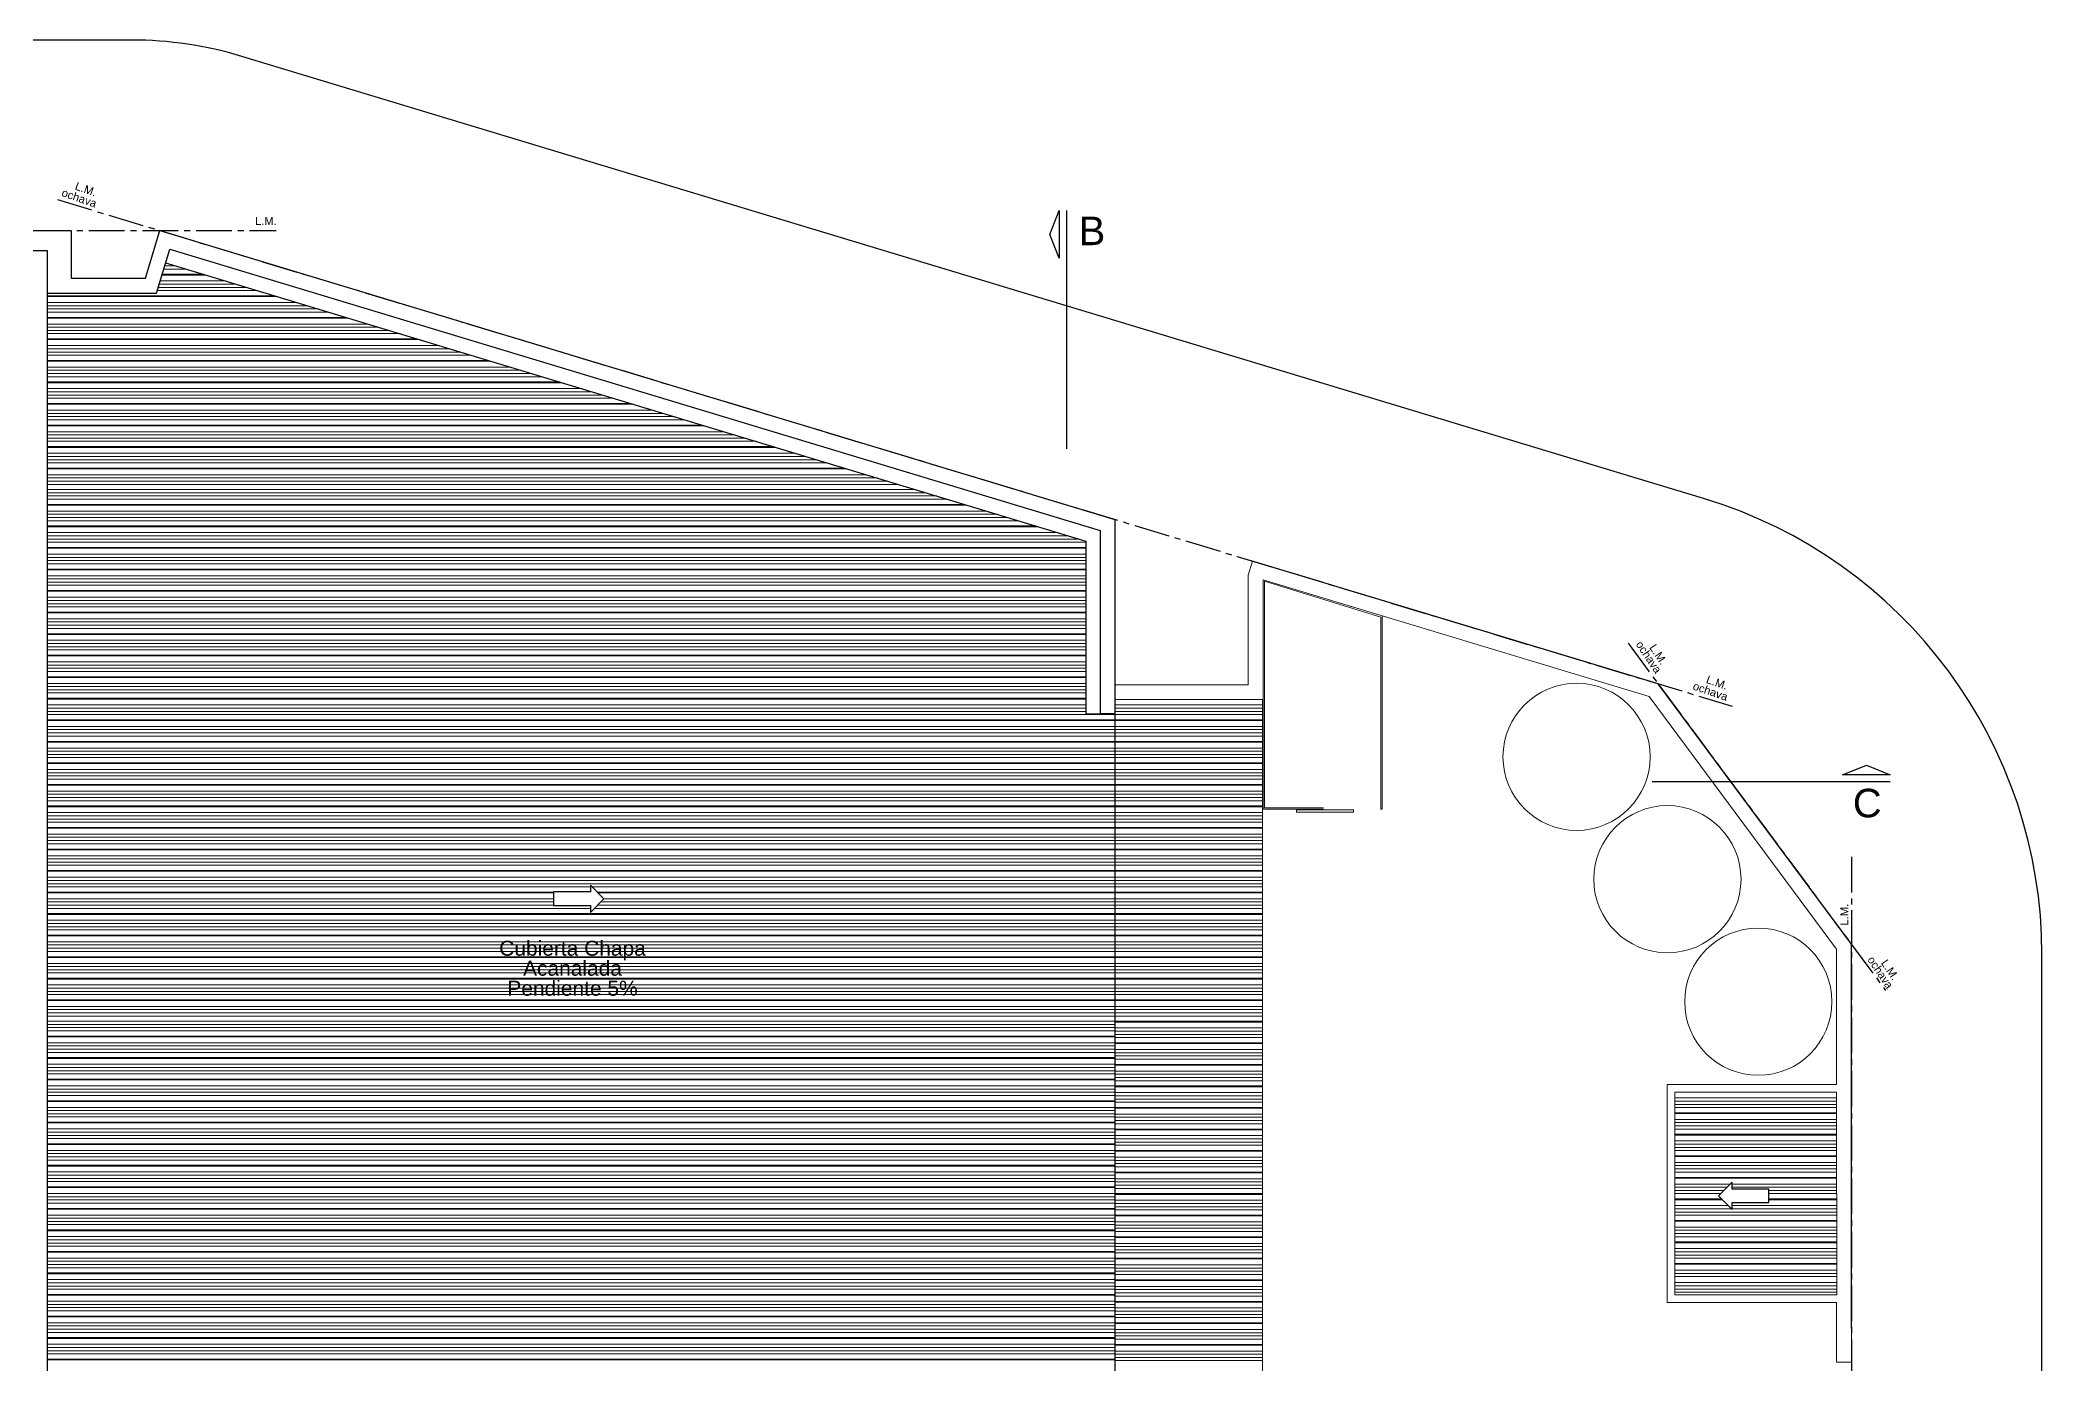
# Model space of a CAD drawing. Header units: inches. Extents: x -309 to 190, y -1585 to -1350.
# Drawn here: x -206.76 to -164.73, y -1559.08 to -1531.29 of the extents above; entities that cross this region are included whole.
import ezdxf
from ezdxf.enums import TextEntityAlignment as Align

# ---------------------------------------------------------------- set-up
doc = ezdxf.new("R2010")
doc.units = ezdxf.units.IN
doc.header["$MEASUREMENT"] = 0
for name, pattern in [('CENTER2', [1.125, 0.75, -0.125, 0.125, -0.125]), ('DASHDOT', [25.4, 12.7, -6.35, 0, -6.35]), ('HIDDEN', [0.375, 0.25, -0.125])]:
    doc.linetypes.add(name, pattern=pattern)
doc.layers.get('0').update_dxf_attribs({"color": 9, "linetype": 'CONTINUOUS'})
for name, color, linetype in [('01', 9, 'CONTINUOUS'), ('02', 9, 'CONTINUOUS'), ('CARPI', 9, 'CONTINUOUS'), ('EJES', 9, 'DASHDOT'), ('EQUIP', 9, 'CONTINUOUS'), ('lm', 9, 'HIDDEN'), ('referencias', 9, 'CONTINUOUS'), ('REVOQUE', 9, 'CONTINUOUS'), ('TEXT-MUROS', 9, 'CONTINUOUS'), ('TEXTO', 9, 'CONTINUOUS')]:
    doc.layers.add(name, color=color, linetype=linetype)
doc.layers.add('cota', color=9, linetype='CONTINUOUS', lineweight=9)
doc.layers.add('None', color=9, linetype='CONTINUOUS', lineweight=5)
doc.styles.add('ARIAL', font='arial.ttf', dxfattribs={"height": 0.225})
doc.styles.get("Standard").update_dxf_attribs({"font": 'arial.ttf'})

msp = doc.modelspace()

# ---------------------------------------------------------------- linework, layer by layer
msp.add_lwpolyline([(-204.122, -1535.962), (-184.802, -1541.805), (-184.802, -1545.432), (-184.502, -1545.432)])
at = {"layer": '01'}
for points in [[(-262.532, -1535.288), (-206.102, -1535.288), (-206.102, -1536.288), (-204.544, -1536.288), (-204.242, -1535.288), (-184.192, -1541.352), (-184.192, -1561.218)], [(-206.602, -1536.598), (-204.314, -1536.598), (-204.035, -1535.675), (-184.502, -1541.582), (-184.502, -1545.432)]]:
    msp.add_lwpolyline(points, dxfattribs=at)
msp.add_lwpolyline([(-234.622, -1579.408), (-206.602, -1579.408), (-206.602, -1535.713), (-234.622, -1535.713)], close=True, dxfattribs=at)
at = {"layer": 'CARPI'}
msp.add_lwpolyline([(-272.732, -1575.408, 0.414214), (-264.732, -1583.408), (-172.732, -1583.408, 0.414214), (-164.732, -1575.408), (-164.732, -1550.482, 0.330583), (-171.837, -1540.91), (-202.518, -1531.631, 0.073558), (-204.834, -1531.288), (-264.732, -1531.288, 0.414214), (-272.732, -1539.288)], format="xyb", close=True, dxfattribs=at)
at = {"layer": 'cota'}
for centre in [(-174.501, -1546.334), (-172.594, -1548.903), (-170.687, -1551.473)]:
    msp.add_circle(centre, 1.545, dxfattribs=at)
at = {"layer": 'EJES', "ltscale": 0.6}
msp.add_line((-168.732, -1558.335), (-168.732, -1553.335), dxfattribs=at)
at = {"layer": 'EQUIP'}
for points in [[(-195.204, -1549.599), (-194.918, -1549.313), (-195.204, -1549.027), (-195.204, -1549.17), (-195.977, -1549.17), (-195.977, -1549.456), (-195.204, -1549.456)], [(-171.235, -1555.263), (-171.521, -1555.549), (-171.235, -1555.835), (-171.235, -1555.692), (-170.463, -1555.692), (-170.463, -1555.406), (-171.235, -1555.406)]]:
    msp.add_lwpolyline(points, close=True, dxfattribs=at)
at = {"layer": 'lm', "linetype": 'CENTER2'}
for p, q in [((-268.732, -1535.288), (-201.8, -1535.288)), ((-168.732, -1548.431), (-168.732, -1577.014))]:
    msp.add_line(p, q, dxfattribs=at)
for points in [[(-206.391, -1534.638), (-171.237, -1545.27)], [(-173.421, -1543.95), (-168.013, -1551.238)]]:
    msp.add_lwpolyline(points, dxfattribs=at)
at = {"layer": 'None', "linetype": 'Continuous', "lineweight": 5}
for p, q in [((-172.791, -1544.8), (-181.631, -1542.126)), ((-172.791, -1544.801), (-168.732, -1550.269)), ((-168.732, -1550.268), (-168.732, -1553.335))]:
    msp.add_line(p, q, dxfattribs=at)
at = {"layer": 'None', "linetype": 'Continuous', "lineweight": 5, "flags": 128}
msp.add_lwpolyline([(-180.382, -1547.448), (-179.182, -1547.448), (-179.182, -1547.498), (-180.382, -1547.498)], close=True, dxfattribs=at)
at = {"layer": 'referencias', "linetype": 'Continuous', "lineweight": 5}
msp.add_line((-178.582, -1547.432), (-178.612, -1547.432), dxfattribs=at)
for points in [[(-204.258, -1536.412), (-202.634, -1536.412)], [(-204.258, -1536.412), (-202.634, -1536.412)], [(-204.258, -1536.412), (-202.634, -1536.412)], [(-204.258, -1536.412), (-202.634, -1536.412)], [(-204.238, -1536.345), (-202.855, -1536.345)], [(-204.238, -1536.345), (-202.855, -1536.345)], [(-204.2, -1536.221), (-203.264, -1536.221)], [(-204.2, -1536.221), (-203.264, -1536.221)], [(-204.195, -1536.206), (-203.316, -1536.206)], [(-204.195, -1536.206), (-203.316, -1536.206)], [(-204.162, -1536.095), (-203.682, -1536.095)], [(-204.162, -1536.095), (-203.682, -1536.095)], [(-204.162, -1536.095), (-203.682, -1536.095)], [(-204.162, -1536.095), (-203.682, -1536.095)], [(-204.142, -1536.028), (-203.902, -1536.028)], [(-204.142, -1536.028), (-203.902, -1536.028)], [(-206.602, -1536.658), (-201.821, -1536.658)], [(-206.602, -1536.658), (-201.821, -1536.658)], [(-206.602, -1536.673), (-201.769, -1536.673)], [(-206.602, -1536.673), (-201.769, -1536.673)], [(-206.602, -1536.797), (-201.36, -1536.797)], [(-206.602, -1536.797), (-201.36, -1536.797)], [(-204.299, -1536.547), (-202.187, -1536.547)], [(-204.299, -1536.547), (-202.187, -1536.547)], [(-204.299, -1536.547), (-202.187, -1536.547)], [(-204.299, -1536.547), (-202.187, -1536.547)], [(-204.279, -1536.48), (-202.407, -1536.48)], [(-204.279, -1536.48), (-202.407, -1536.48)], [(-204.279, -1536.48), (-202.407, -1536.48)], [(-204.279, -1536.48), (-202.407, -1536.48)], [(-206.602, -1536.864), (-201.139, -1536.864)], [(-206.602, -1536.864), (-201.139, -1536.864)], [(-206.602, -1536.864), (-201.139, -1536.864)], [(-206.602, -1536.864), (-201.139, -1536.864)], [(-206.602, -1536.932), (-200.912, -1536.932)], [(-206.602, -1536.932), (-200.912, -1536.932)], [(-206.602, -1536.932), (-200.912, -1536.932)], [(-206.602, -1536.932), (-200.912, -1536.932)], [(-206.602, -1536.999), (-200.693, -1536.999)], [(-206.602, -1536.999), (-200.693, -1536.999)], [(-206.602, -1537.11), (-200.326, -1537.11)], [(-206.602, -1537.125), (-200.275, -1537.125)], [(-206.602, -1537.249), (-199.866, -1537.249)], [(-206.602, -1537.316), (-199.644, -1537.316)], [(-206.602, -1537.385), (-199.417, -1537.385)], [(-206.602, -1537.451), (-199.198, -1537.451)], [(-206.602, -1537.562), (-198.831, -1537.562)], [(-206.602, -1537.577), (-198.78, -1537.577)], [(-206.602, -1537.701), (-198.371, -1537.701)], [(-206.602, -1537.768), (-198.149, -1537.768)], [(-206.602, -1537.768), (-198.149, -1537.768)], [(-206.602, -1537.837), (-197.922, -1537.837)], [(-206.602, -1537.837), (-197.922, -1537.837)], [(-206.602, -1537.903), (-197.703, -1537.903)], [(-206.602, -1537.903), (-197.703, -1537.903)], [(-206.602, -1538.014), (-197.336, -1538.014)], [(-206.602, -1538.029), (-197.285, -1538.029)], [(-206.602, -1538.153), (-196.876, -1538.153)], [(-206.602, -1538.22), (-196.654, -1538.22)], [(-206.602, -1538.22), (-196.654, -1538.22)], [(-206.602, -1538.289), (-196.427, -1538.289)], [(-206.602, -1538.289), (-196.427, -1538.289)], [(-206.602, -1538.355), (-196.208, -1538.355)], [(-206.602, -1538.355), (-196.208, -1538.355)], [(-206.602, -1538.466), (-195.841, -1538.466)], [(-206.602, -1538.482), (-195.79, -1538.482)], [(-206.602, -1538.605), (-195.381, -1538.605)], [(-206.602, -1538.672), (-195.159, -1538.672)], [(-206.602, -1538.741), (-194.933, -1538.741)], [(-206.602, -1538.807), (-194.713, -1538.807)], [(-206.602, -1538.918), (-194.347, -1538.918)], [(-206.602, -1538.934), (-194.295, -1538.934)], [(-206.602, -1539.057), (-193.886, -1539.057)], [(-206.602, -1539.057), (-193.886, -1539.057)], [(-206.602, -1539.124), (-193.665, -1539.124)], [(-206.602, -1539.124), (-193.665, -1539.124)], [(-206.602, -1539.193), (-193.438, -1539.193)], [(-206.602, -1539.193), (-193.438, -1539.193)], [(-206.602, -1539.259), (-193.218, -1539.259)], [(-206.602, -1539.259), (-193.218, -1539.259)], [(-206.602, -1539.37), (-192.852, -1539.37)], [(-206.602, -1539.386), (-192.8, -1539.386)], [(-206.602, -1539.509), (-192.391, -1539.509)], [(-206.602, -1539.509), (-192.391, -1539.509)], [(-206.602, -1539.576), (-192.17, -1539.576)], [(-206.602, -1539.576), (-192.17, -1539.576)], [(-206.602, -1539.645), (-191.943, -1539.645)], [(-206.602, -1539.645), (-191.943, -1539.645)], [(-206.602, -1539.711), (-191.723, -1539.711)], [(-206.602, -1539.711), (-191.723, -1539.711)], [(-206.602, -1539.822), (-191.357, -1539.822)], [(-206.602, -1539.838), (-191.305, -1539.838)], [(-206.602, -1539.962), (-190.896, -1539.962)], [(-206.602, -1540.028), (-190.675, -1540.028)], [(-206.602, -1540.097), (-190.448, -1540.097)], [(-206.602, -1540.163), (-190.228, -1540.163)], [(-206.602, -1540.274), (-189.862, -1540.274)], [(-206.602, -1540.29), (-189.81, -1540.29)], [(-206.602, -1540.414), (-189.401, -1540.414)], [(-206.602, -1540.481), (-189.18, -1540.481)], [(-206.602, -1540.549), (-188.953, -1540.549)], [(-206.602, -1540.616), (-188.734, -1540.616)], [(-206.602, -1540.723), (-188.377, -1540.723)], [(-206.602, -1540.79), (-188.155, -1540.79)], [(-206.602, -1540.859), (-187.928, -1540.859)], [(-206.602, -1540.925), (-187.709, -1540.925)], [(-206.602, -1540.925), (-187.709, -1540.925)], [(-206.602, -1541.036), (-187.342, -1541.036)], [(-206.602, -1541.036), (-187.342, -1541.036)], [(-206.602, -1541.052), (-187.291, -1541.052)], [(-206.602, -1541.052), (-187.291, -1541.052)], [(-206.602, -1541.176), (-186.882, -1541.176)], [(-206.602, -1541.176), (-186.882, -1541.176)], [(-206.602, -1541.243), (-186.66, -1541.243)], [(-206.602, -1541.243), (-186.66, -1541.243)], [(-206.602, -1541.311), (-186.434, -1541.311)], [(-206.602, -1541.311), (-186.434, -1541.311)], [(-206.602, -1541.378), (-186.214, -1541.378)], [(-206.602, -1541.378), (-186.214, -1541.378)], [(-206.602, -1541.378), (-186.214, -1541.378)], [(-206.602, -1541.378), (-186.214, -1541.378)], [(-206.602, -1541.488), (-185.848, -1541.488)], [(-206.602, -1541.488), (-185.848, -1541.488)], [(-206.602, -1541.504), (-185.796, -1541.504)], [(-206.602, -1541.504), (-185.796, -1541.504)], [(-206.602, -1541.628), (-185.387, -1541.628)], [(-206.602, -1541.628), (-185.387, -1541.628)], [(-206.602, -1541.695), (-185.166, -1541.695)], [(-206.602, -1541.695), (-185.166, -1541.695)], [(-206.602, -1541.695), (-185.166, -1541.695)], [(-206.602, -1541.695), (-185.166, -1541.695)], [(-206.602, -1541.763), (-184.939, -1541.763)], [(-206.602, -1541.763), (-184.939, -1541.763)], [(-206.602, -1541.763), (-184.939, -1541.763)], [(-206.602, -1541.763), (-184.939, -1541.763)], [(-206.602, -1541.83), (-184.802, -1541.83)], [(-206.602, -1541.83), (-184.802, -1541.83)], [(-206.602, -1541.83), (-184.802, -1541.83)], [(-206.602, -1541.83), (-184.802, -1541.83)], [(-206.602, -1541.94), (-184.802, -1541.94)], [(-206.602, -1541.94), (-184.802, -1541.94)], [(-206.602, -1541.956), (-184.802, -1541.956)], [(-206.602, -1541.956), (-184.802, -1541.956)], [(-206.602, -1542.08), (-184.802, -1542.08)], [(-206.602, -1542.08), (-184.802, -1542.08)], [(-206.602, -1542.147), (-184.802, -1542.147)], [(-206.602, -1542.147), (-184.802, -1542.147)], [(-206.602, -1542.147), (-184.802, -1542.147)], [(-206.602, -1542.147), (-184.802, -1542.147)], [(-206.602, -1542.215), (-184.802, -1542.215)], [(-206.602, -1542.215), (-184.802, -1542.215)], [(-206.602, -1542.215), (-184.802, -1542.215)], [(-206.602, -1542.215), (-184.802, -1542.215)], [(-206.602, -1542.282), (-184.802, -1542.282)], [(-206.602, -1542.282), (-184.802, -1542.282)], [(-184.192, -1544.822), (-181.392, -1544.822), (-181.392, -1542.522), (-181.302, -1542.226), (-172.791, -1544.8), (-168.732, -1550.269), (-168.732, -1559.04), (-169.042, -1559.04), (-169.042, -1557.79)], [(-206.602, -1542.393), (-184.802, -1542.393)], [(-206.602, -1542.408), (-184.802, -1542.408)], [(-206.602, -1542.532), (-184.802, -1542.532)], [(-206.602, -1542.599), (-184.802, -1542.599)], [(-206.602, -1542.667), (-184.802, -1542.667)], [(-206.602, -1542.734), (-184.802, -1542.734)], [(-169.042, -1553.21), (-169.042, -1550.371), (-172.978, -1545.067), (-181.082, -1542.616), (-181.082, -1545.132), (-184.192, -1545.132)], [(-181.082, -1547.432), (-181.082, -1542.616), (-178.582, -1543.372), (-178.582, -1547.432)], [(-181.052, -1547.402), (-181.052, -1542.646), (-178.612, -1543.402), (-178.612, -1547.432)], [(-206.602, -1542.845), (-184.802, -1542.845)], [(-206.602, -1542.86), (-184.802, -1542.86)], [(-206.602, -1542.984), (-184.802, -1542.984)], [(-206.602, -1543.051), (-184.802, -1543.051)], [(-206.602, -1543.051), (-184.802, -1543.051)], [(-206.602, -1543.12), (-184.802, -1543.12)], [(-206.602, -1543.12), (-184.802, -1543.12)], [(-206.602, -1543.186), (-184.802, -1543.186)], [(-206.602, -1543.186), (-184.802, -1543.186)], [(-206.602, -1543.297), (-184.802, -1543.297)], [(-206.602, -1543.312), (-184.802, -1543.312)], [(-206.602, -1543.436), (-184.802, -1543.436)], [(-206.602, -1543.503), (-184.802, -1543.503)], [(-206.602, -1543.503), (-184.802, -1543.503)], [(-206.602, -1543.572), (-184.802, -1543.572)], [(-206.602, -1543.572), (-184.802, -1543.572)], [(-206.602, -1543.638), (-184.802, -1543.638)], [(-206.602, -1543.638), (-184.802, -1543.638)], [(-206.602, -1543.749), (-184.802, -1543.749)], [(-206.602, -1543.764), (-184.802, -1543.764)], [(-206.602, -1543.888), (-184.802, -1543.888)], [(-206.602, -1543.955), (-184.802, -1543.955)], [(-206.602, -1544.024), (-184.802, -1544.024)], [(-206.602, -1544.09), (-184.802, -1544.09)], [(-206.602, -1544.201), (-184.802, -1544.201)], [(-206.602, -1544.216), (-184.802, -1544.216)], [(-206.602, -1544.34), (-184.802, -1544.34)], [(-206.602, -1544.407), (-184.802, -1544.407)], [(-206.602, -1544.407), (-184.802, -1544.407)], [(-206.602, -1544.476), (-184.802, -1544.476)], [(-206.602, -1544.476), (-184.802, -1544.476)], [(-206.602, -1544.542), (-184.802, -1544.542)], [(-206.602, -1544.542), (-184.802, -1544.542)], [(-206.602, -1544.653), (-184.802, -1544.653)], [(-206.602, -1544.653), (-184.802, -1544.653)], [(-206.602, -1544.669), (-184.802, -1544.669)], [(-206.602, -1544.669), (-184.802, -1544.669)], [(-206.602, -1544.792), (-184.802, -1544.792)], [(-206.602, -1544.859), (-184.802, -1544.859)], [(-206.602, -1544.928), (-184.802, -1544.928)], [(-206.602, -1544.994), (-184.802, -1544.994)], [(-206.602, -1545.105), (-184.802, -1545.105)], [(-206.602, -1545.121), (-184.802, -1545.121)], [(-206.602, -1545.244), (-184.802, -1545.244)], [(-181.092, -1545.132), (-181.092, -1561.717), (-184.192, -1561.717)], [(-184.192, -1545.244), (-181.092, -1545.244)], [(-206.602, -1545.311), (-184.802, -1545.311)], [(-206.602, -1545.38), (-184.802, -1545.38)], [(-206.602, -1545.446), (-184.192, -1545.446)], [(-206.602, -1545.557), (-184.192, -1545.557)], [(-206.602, -1545.573), (-184.192, -1545.573)], [(-184.192, -1545.311), (-181.092, -1545.311)], [(-184.192, -1545.38), (-181.092, -1545.38)], [(-184.192, -1545.446), (-181.092, -1545.446)], [(-184.192, -1545.557), (-181.092, -1545.557)], [(-184.192, -1545.573), (-181.092, -1545.573)], [(-206.602, -1545.696), (-184.192, -1545.696)], [(-206.602, -1545.763), (-184.192, -1545.763)], [(-206.602, -1545.832), (-184.192, -1545.832)], [(-206.602, -1545.898), (-184.192, -1545.898)], [(-206.602, -1546.009), (-184.192, -1546.009)], [(-206.602, -1546.025), (-184.192, -1546.025)], [(-184.192, -1545.696), (-181.092, -1545.696)], [(-184.192, -1545.763), (-181.092, -1545.763)], [(-184.192, -1545.832), (-181.092, -1545.832)], [(-184.192, -1545.898), (-181.092, -1545.898)], [(-184.192, -1546.009), (-181.092, -1546.009)], [(-184.192, -1546.025), (-181.092, -1546.025)], [(-206.602, -1546.149), (-184.192, -1546.149)], [(-206.602, -1546.216), (-184.192, -1546.216)], [(-206.602, -1546.284), (-184.192, -1546.284)], [(-206.602, -1546.351), (-184.192, -1546.351)], [(-206.602, -1546.461), (-184.192, -1546.461)], [(-206.602, -1546.477), (-184.192, -1546.477)], [(-184.192, -1546.149), (-181.092, -1546.149)], [(-184.192, -1546.216), (-181.092, -1546.216)], [(-184.192, -1546.216), (-181.092, -1546.216)], [(-184.192, -1546.284), (-181.092, -1546.284)], [(-184.192, -1546.284), (-181.092, -1546.284)], [(-184.192, -1546.351), (-181.092, -1546.351)], [(-184.192, -1546.351), (-181.092, -1546.351)], [(-184.192, -1546.461), (-181.092, -1546.461)], [(-184.192, -1546.477), (-181.092, -1546.477)], [(-206.602, -1546.601), (-184.192, -1546.601)], [(-206.602, -1546.668), (-184.192, -1546.668)], [(-206.602, -1546.736), (-184.192, -1546.736)], [(-206.602, -1546.803), (-184.192, -1546.803)], [(-206.602, -1546.913), (-184.192, -1546.913)], [(-206.602, -1546.929), (-184.192, -1546.929)], [(-184.192, -1546.601), (-181.092, -1546.601)], [(-184.192, -1546.668), (-181.092, -1546.668)], [(-184.192, -1546.668), (-181.092, -1546.668)], [(-184.192, -1546.736), (-181.092, -1546.736)], [(-184.192, -1546.736), (-181.092, -1546.736)], [(-184.192, -1546.803), (-181.092, -1546.803)], [(-184.192, -1546.803), (-181.092, -1546.803)], [(-184.192, -1546.913), (-181.092, -1546.913)], [(-184.192, -1546.929), (-181.092, -1546.929)], [(-206.602, -1547.053), (-184.192, -1547.053)], [(-206.602, -1547.12), (-184.192, -1547.12)], [(-206.602, -1547.188), (-184.192, -1547.188)], [(-206.602, -1547.255), (-184.192, -1547.255)], [(-184.192, -1547.053), (-181.092, -1547.053)], [(-184.192, -1547.12), (-181.092, -1547.12)], [(-184.192, -1547.188), (-181.092, -1547.188)], [(-184.192, -1547.255), (-181.092, -1547.255)], [(-206.602, -1547.366), (-184.192, -1547.366)], [(-206.602, -1547.381), (-184.192, -1547.381)], [(-206.602, -1547.505), (-184.192, -1547.505)], [(-206.602, -1547.572), (-184.192, -1547.572)], [(-206.602, -1547.64), (-184.192, -1547.64)], [(-206.602, -1547.707), (-184.192, -1547.707)], [(-184.192, -1547.366), (-181.092, -1547.366)], [(-184.192, -1547.381), (-181.092, -1547.381)], [(-184.192, -1547.505), (-181.092, -1547.505)], [(-184.192, -1547.572), (-181.092, -1547.572)], [(-184.192, -1547.572), (-181.092, -1547.572)], [(-184.192, -1547.64), (-181.092, -1547.64)], [(-184.192, -1547.64), (-181.092, -1547.64)], [(-184.192, -1547.707), (-181.092, -1547.707)], [(-184.192, -1547.707), (-181.092, -1547.707)], [(-179.812, -1547.432), (-181.082, -1547.432)], [(-179.812, -1547.402), (-181.052, -1547.402)], [(-206.602, -1547.818), (-184.192, -1547.818)], [(-206.602, -1547.833), (-184.192, -1547.833)], [(-206.602, -1547.957), (-184.192, -1547.957)], [(-206.602, -1548.024), (-184.192, -1548.024)], [(-206.602, -1548.093), (-184.192, -1548.093)], [(-206.602, -1548.159), (-184.192, -1548.159)], [(-184.192, -1547.818), (-181.092, -1547.818)], [(-184.192, -1547.818), (-181.092, -1547.818)], [(-184.192, -1547.833), (-181.092, -1547.833)], [(-184.192, -1547.833), (-181.092, -1547.833)], [(-184.192, -1547.957), (-181.092, -1547.957)], [(-184.192, -1548.024), (-181.092, -1548.024)], [(-184.192, -1548.093), (-181.092, -1548.093)], [(-184.192, -1548.159), (-181.092, -1548.159)], [(-206.602, -1548.27), (-184.192, -1548.27)], [(-206.602, -1548.285), (-184.192, -1548.285)], [(-206.602, -1548.409), (-184.192, -1548.409)], [(-206.602, -1548.476), (-184.192, -1548.476)], [(-206.602, -1548.545), (-184.192, -1548.545)], [(-206.602, -1548.611), (-184.192, -1548.611)], [(-184.192, -1548.27), (-181.092, -1548.27)], [(-184.192, -1548.285), (-181.092, -1548.285)], [(-184.192, -1548.409), (-181.092, -1548.409)], [(-184.192, -1548.476), (-181.092, -1548.476)], [(-184.192, -1548.545), (-181.092, -1548.545)], [(-184.192, -1548.611), (-181.092, -1548.611)], [(-206.602, -1548.722), (-184.192, -1548.722)], [(-206.602, -1548.737), (-184.192, -1548.737)], [(-206.602, -1548.861), (-184.192, -1548.861)], [(-206.602, -1548.928), (-184.192, -1548.928)], [(-206.602, -1548.997), (-184.192, -1548.997)], [(-184.192, -1548.722), (-181.092, -1548.722)], [(-184.192, -1548.737), (-181.092, -1548.737)], [(-184.192, -1548.861), (-181.092, -1548.861)], [(-184.192, -1548.928), (-181.092, -1548.928)], [(-184.192, -1548.997), (-181.092, -1548.997)], [(-206.602, -1549.063), (-195.204, -1549.063)], [(-206.602, -1549.174), (-195.977, -1549.174)], [(-206.602, -1549.189), (-195.977, -1549.189)], [(-206.602, -1549.313), (-195.977, -1549.313)], [(-206.602, -1549.38), (-195.977, -1549.38)], [(-206.602, -1549.449), (-195.977, -1549.449)], [(-195.169, -1549.063), (-184.192, -1549.063)], [(-195.058, -1549.174), (-184.192, -1549.174)], [(-195.054, -1549.449), (-184.192, -1549.449)], [(-195.042, -1549.189), (-184.192, -1549.189)], [(-194.985, -1549.38), (-184.192, -1549.38)], [(-194.918, -1549.313), (-184.192, -1549.313)], [(-184.192, -1549.063), (-181.092, -1549.063)], [(-184.192, -1549.174), (-181.092, -1549.174)], [(-184.192, -1549.189), (-181.092, -1549.189)], [(-184.192, -1549.313), (-181.092, -1549.313)], [(-184.192, -1549.38), (-181.092, -1549.38)], [(-184.192, -1549.449), (-181.092, -1549.449)], [(-206.602, -1549.515), (-195.204, -1549.515)], [(-206.602, -1549.626), (-184.192, -1549.626)], [(-206.602, -1549.642), (-184.192, -1549.642)], [(-206.602, -1549.765), (-184.192, -1549.765)], [(-206.602, -1549.832), (-184.192, -1549.832)], [(-195.12, -1549.515), (-184.192, -1549.515)], [(-184.192, -1549.515), (-181.092, -1549.515)], [(-184.192, -1549.626), (-181.092, -1549.626)], [(-184.192, -1549.642), (-181.092, -1549.642)], [(-184.192, -1549.765), (-181.092, -1549.765)], [(-184.192, -1549.832), (-181.092, -1549.832)], [(-206.602, -1549.901), (-184.192, -1549.901)], [(-206.602, -1549.967), (-184.192, -1549.967)], [(-206.602, -1550.078), (-184.192, -1550.078)], [(-206.602, -1550.094), (-184.192, -1550.094)], [(-206.602, -1550.217), (-184.192, -1550.217)], [(-206.602, -1550.217), (-184.192, -1550.217)], [(-206.602, -1550.284), (-184.192, -1550.284)], [(-206.602, -1550.284), (-184.192, -1550.284)], [(-184.192, -1549.901), (-181.092, -1549.901)], [(-184.192, -1549.967), (-181.092, -1549.967)], [(-184.192, -1550.078), (-181.092, -1550.078)], [(-184.192, -1550.094), (-181.092, -1550.094)], [(-184.192, -1550.217), (-181.092, -1550.217)], [(-184.192, -1550.284), (-181.092, -1550.284)], [(-206.602, -1550.353), (-184.192, -1550.353)], [(-206.602, -1550.353), (-184.192, -1550.353)], [(-206.602, -1550.419), (-184.192, -1550.419)], [(-206.602, -1550.419), (-184.192, -1550.419)], [(-206.602, -1550.53), (-184.192, -1550.53)], [(-206.602, -1550.546), (-184.192, -1550.546)], [(-206.602, -1550.669), (-184.192, -1550.669)], [(-206.602, -1550.669), (-184.192, -1550.669)], [(-184.192, -1550.353), (-181.092, -1550.353)], [(-184.192, -1550.419), (-181.092, -1550.419)], [(-184.192, -1550.53), (-181.092, -1550.53)], [(-184.192, -1550.546), (-181.092, -1550.546)], [(-184.192, -1550.669), (-181.092, -1550.669)], [(-206.602, -1550.736), (-184.192, -1550.736)], [(-206.602, -1550.736), (-184.192, -1550.736)], [(-206.602, -1550.805), (-184.192, -1550.805)], [(-206.602, -1550.805), (-184.192, -1550.805)], [(-206.602, -1550.871), (-184.192, -1550.871)], [(-206.602, -1550.871), (-184.192, -1550.871)], [(-206.602, -1550.982), (-184.192, -1550.982)], [(-206.602, -1550.998), (-184.192, -1550.998)], [(-206.602, -1551.122), (-184.192, -1551.122)], [(-184.192, -1550.736), (-181.092, -1550.736)], [(-184.192, -1550.805), (-181.092, -1550.805)], [(-184.192, -1550.871), (-181.092, -1550.871)], [(-184.192, -1550.982), (-181.092, -1550.982)], [(-184.192, -1550.998), (-181.092, -1550.998)], [(-184.192, -1551.122), (-181.092, -1551.122)], [(-206.602, -1551.189), (-184.192, -1551.189)], [(-206.602, -1551.257), (-184.192, -1551.257)], [(-206.602, -1551.324), (-184.192, -1551.324)], [(-206.602, -1551.434), (-184.192, -1551.434)], [(-206.602, -1551.45), (-184.192, -1551.45)], [(-184.192, -1551.189), (-181.092, -1551.189)], [(-184.192, -1551.257), (-181.092, -1551.257)], [(-184.192, -1551.324), (-181.092, -1551.324)], [(-184.192, -1551.434), (-181.092, -1551.434)], [(-184.192, -1551.45), (-181.092, -1551.45)], [(-206.602, -1551.574), (-184.192, -1551.574)], [(-206.602, -1551.641), (-184.192, -1551.641)], [(-206.602, -1551.709), (-184.192, -1551.709)], [(-206.602, -1551.776), (-184.192, -1551.776)], [(-206.602, -1551.884), (-184.192, -1551.884)], [(-206.602, -1551.95), (-184.192, -1551.95)], [(-184.192, -1551.574), (-181.092, -1551.574)], [(-184.192, -1551.641), (-181.092, -1551.641)], [(-184.192, -1551.709), (-181.092, -1551.709)], [(-184.192, -1551.776), (-181.092, -1551.776)], [(-184.192, -1551.886), (-181.092, -1551.886)], [(-184.192, -1551.902), (-181.092, -1551.902)], [(-206.602, -1552.019), (-184.192, -1552.019)], [(-206.602, -1552.085), (-184.192, -1552.085)], [(-206.602, -1552.085), (-184.192, -1552.085)], [(-206.602, -1552.196), (-184.192, -1552.196)], [(-206.602, -1552.196), (-184.192, -1552.196)], [(-206.602, -1552.212), (-184.192, -1552.212)], [(-206.602, -1552.212), (-184.192, -1552.212)], [(-206.602, -1552.336), (-184.192, -1552.336)], [(-206.602, -1552.336), (-184.192, -1552.336)], [(-206.602, -1552.403), (-184.192, -1552.403)], [(-206.602, -1552.403), (-184.192, -1552.403)], [(-184.192, -1552.026), (-181.092, -1552.026)], [(-184.192, -1552.093), (-181.092, -1552.093)], [(-184.192, -1552.161), (-181.092, -1552.161)], [(-184.192, -1552.228), (-181.092, -1552.228)], [(-184.192, -1552.339), (-181.092, -1552.339)], [(-184.192, -1552.354), (-181.092, -1552.354)], [(-206.602, -1552.471), (-184.192, -1552.471)], [(-206.602, -1552.471), (-184.192, -1552.471)], [(-206.602, -1552.538), (-184.192, -1552.538)], [(-206.602, -1552.538), (-184.192, -1552.538)], [(-206.602, -1552.538), (-184.192, -1552.538)], [(-206.602, -1552.538), (-184.192, -1552.538)], [(-206.602, -1552.648), (-184.192, -1552.648)], [(-206.602, -1552.648), (-184.192, -1552.648)], [(-206.602, -1552.664), (-184.192, -1552.664)], [(-206.602, -1552.664), (-184.192, -1552.664)], [(-206.602, -1552.788), (-184.192, -1552.788)], [(-206.602, -1552.788), (-184.192, -1552.788)], [(-184.192, -1552.478), (-181.092, -1552.478)], [(-184.192, -1552.545), (-181.092, -1552.545)], [(-184.192, -1552.613), (-181.092, -1552.613)], [(-184.192, -1552.68), (-181.092, -1552.68)], [(-184.192, -1552.791), (-181.092, -1552.791)], [(-184.192, -1552.806), (-181.092, -1552.806)], [(-206.602, -1552.855), (-184.192, -1552.855)], [(-206.602, -1552.855), (-184.192, -1552.855)], [(-206.602, -1552.855), (-184.192, -1552.855)], [(-206.602, -1552.855), (-184.192, -1552.855)], [(-206.602, -1552.923), (-184.192, -1552.923)], [(-206.602, -1552.923), (-184.192, -1552.923)], [(-206.602, -1552.923), (-184.192, -1552.923)], [(-206.602, -1552.923), (-184.192, -1552.923)], [(-206.602, -1552.99), (-184.192, -1552.99)], [(-206.602, -1552.99), (-184.192, -1552.99)], [(-206.602, -1552.99), (-184.192, -1552.99)], [(-206.602, -1552.99), (-184.192, -1552.99)], [(-206.602, -1553.101), (-184.192, -1553.101)], [(-206.602, -1553.101), (-184.192, -1553.101)], [(-206.602, -1553.116), (-184.192, -1553.116)], [(-206.602, -1553.116), (-184.192, -1553.116)], [(-206.602, -1553.24), (-184.192, -1553.24)], [(-206.602, -1553.24), (-184.192, -1553.24)], [(-184.192, -1552.93), (-181.092, -1552.93)], [(-184.192, -1552.997), (-181.092, -1552.997)], [(-184.192, -1553.066), (-181.092, -1553.066)], [(-184.192, -1553.132), (-181.092, -1553.132)], [(-184.192, -1553.243), (-181.092, -1553.243)], [(-172.602, -1553.959), (-172.602, -1553.21), (-169.042, -1553.21)], [(-206.602, -1553.307), (-184.192, -1553.307)], [(-206.602, -1553.307), (-184.192, -1553.307)], [(-206.602, -1553.307), (-184.192, -1553.307)], [(-206.602, -1553.307), (-184.192, -1553.307)], [(-206.602, -1553.375), (-184.192, -1553.375)], [(-206.602, -1553.375), (-184.192, -1553.375)], [(-206.602, -1553.375), (-184.192, -1553.375)], [(-206.602, -1553.375), (-184.192, -1553.375)], [(-206.602, -1553.442), (-184.192, -1553.442)], [(-206.602, -1553.442), (-184.192, -1553.442)], [(-206.602, -1553.553), (-184.192, -1553.553)], [(-206.602, -1553.568), (-184.192, -1553.568)], [(-184.192, -1553.258), (-181.092, -1553.258)], [(-184.192, -1553.382), (-181.092, -1553.382)], [(-184.192, -1553.449), (-181.092, -1553.449)], [(-184.192, -1553.518), (-181.092, -1553.518)], [(-184.192, -1553.584), (-181.092, -1553.584)], [(-169.04, -1557.63), (-169.042, -1553.37), (-172.442, -1553.37), (-172.442, -1553.959)], [(-172.442, -1553.493), (-169.042, -1553.493)], [(-172.442, -1553.56), (-169.042, -1553.56)], [(-172.442, -1553.629), (-169.042, -1553.629)], [(-206.602, -1553.692), (-184.192, -1553.692)], [(-206.602, -1553.759), (-184.192, -1553.759)], [(-206.602, -1553.827), (-184.192, -1553.827)], [(-206.602, -1553.894), (-184.192, -1553.894)], [(-206.602, -1554.005), (-184.192, -1554.005)], [(-206.602, -1554.02), (-184.192, -1554.02)], [(-184.192, -1553.695), (-181.092, -1553.695)], [(-184.192, -1553.71), (-181.092, -1553.71)], [(-184.192, -1553.834), (-181.092, -1553.834)], [(-184.192, -1553.901), (-181.092, -1553.901)], [(-184.192, -1553.97), (-181.092, -1553.97)], [(-184.192, -1554.036), (-181.092, -1554.036)], [(-172.44, -1557.79), (-172.6, -1557.79), (-172.602, -1553.959)], [(-172.442, -1553.695), (-169.042, -1553.695)], [(-172.442, -1553.806), (-169.042, -1553.806)], [(-172.442, -1553.821), (-169.042, -1553.821)], [(-172.442, -1553.945), (-169.042, -1553.945)], [(-172.442, -1553.959), (-172.44, -1557.63), (-169.04, -1557.63)], [(-172.442, -1554.012), (-169.042, -1554.012)], [(-172.442, -1554.081), (-169.042, -1554.081)], [(-206.602, -1554.144), (-184.192, -1554.144)], [(-206.602, -1554.211), (-184.192, -1554.211)], [(-206.602, -1554.211), (-184.192, -1554.211)], [(-206.602, -1554.28), (-184.192, -1554.28)], [(-206.602, -1554.28), (-184.192, -1554.28)], [(-206.602, -1554.346), (-184.192, -1554.346)], [(-206.602, -1554.346), (-184.192, -1554.346)], [(-206.602, -1554.457), (-184.192, -1554.457)], [(-206.602, -1554.472), (-184.192, -1554.472)], [(-184.192, -1554.147), (-181.092, -1554.147)], [(-184.192, -1554.163), (-181.092, -1554.163)], [(-184.192, -1554.286), (-181.092, -1554.286)], [(-184.192, -1554.353), (-181.092, -1554.353)], [(-184.192, -1554.422), (-181.092, -1554.422)], [(-184.192, -1554.488), (-181.092, -1554.488)], [(-172.442, -1554.147), (-169.042, -1554.147)], [(-172.442, -1554.258), (-169.042, -1554.258)], [(-172.442, -1554.273), (-169.042, -1554.273)], [(-172.442, -1554.397), (-169.042, -1554.397)], [(-172.442, -1554.397), (-169.042, -1554.397)], [(-172.442, -1554.464), (-169.042, -1554.464)], [(-172.442, -1554.464), (-169.042, -1554.464)], [(-206.602, -1554.596), (-184.192, -1554.596)], [(-206.602, -1554.663), (-184.192, -1554.663)], [(-206.602, -1554.663), (-184.192, -1554.663)], [(-206.602, -1554.732), (-184.192, -1554.732)], [(-206.602, -1554.732), (-184.192, -1554.732)], [(-206.602, -1554.798), (-184.192, -1554.798)], [(-206.602, -1554.798), (-184.192, -1554.798)], [(-206.602, -1554.909), (-184.192, -1554.909)], [(-206.602, -1554.924), (-184.192, -1554.924)], [(-184.192, -1554.599), (-181.092, -1554.599)], [(-184.192, -1554.615), (-181.092, -1554.615)], [(-184.192, -1554.738), (-181.092, -1554.738)], [(-184.192, -1554.805), (-181.092, -1554.805)], [(-184.192, -1554.874), (-181.092, -1554.874)], [(-172.442, -1554.533), (-169.042, -1554.533)], [(-172.442, -1554.533), (-169.042, -1554.533)], [(-172.442, -1554.599), (-169.042, -1554.599)], [(-172.442, -1554.71), (-169.042, -1554.71)], [(-172.442, -1554.726), (-169.042, -1554.726)], [(-172.442, -1554.849), (-169.042, -1554.849)], [(-172.442, -1554.916), (-169.042, -1554.916)], [(-206.602, -1555.048), (-184.192, -1555.048)], [(-206.602, -1555.115), (-184.192, -1555.115)], [(-206.602, -1555.184), (-184.192, -1555.184)], [(-206.602, -1555.25), (-184.192, -1555.25)], [(-184.192, -1554.94), (-181.092, -1554.94)], [(-184.192, -1555.051), (-181.092, -1555.051)], [(-184.192, -1555.067), (-181.092, -1555.067)], [(-184.192, -1555.19), (-181.092, -1555.19)], [(-184.192, -1555.257), (-181.092, -1555.257)], [(-184.192, -1555.326), (-181.092, -1555.326)], [(-172.442, -1554.985), (-169.042, -1554.985)], [(-172.442, -1555.051), (-169.042, -1555.051)], [(-172.442, -1555.162), (-169.042, -1555.162)], [(-172.442, -1555.178), (-169.042, -1555.178)], [(-172.442, -1555.301), (-171.274, -1555.301)], [(-171.235, -1555.301), (-169.042, -1555.301)], [(-206.602, -1555.361), (-184.192, -1555.361)], [(-206.602, -1555.377), (-184.192, -1555.377)], [(-206.602, -1555.5), (-184.192, -1555.5)], [(-206.602, -1555.567), (-184.192, -1555.567)], [(-206.602, -1555.567), (-184.192, -1555.567)], [(-206.602, -1555.636), (-184.192, -1555.636)], [(-206.602, -1555.636), (-184.192, -1555.636)], [(-206.602, -1555.702), (-184.192, -1555.702)], [(-206.602, -1555.702), (-184.192, -1555.702)], [(-184.192, -1555.392), (-181.092, -1555.392)], [(-184.192, -1555.503), (-181.092, -1555.503)], [(-184.192, -1555.519), (-181.092, -1555.519)], [(-184.192, -1555.643), (-181.092, -1555.643)], [(-184.192, -1555.709), (-181.092, -1555.709)], [(-172.442, -1555.368), (-171.341, -1555.368)], [(-172.442, -1555.437), (-171.409, -1555.437)], [(-172.442, -1555.503), (-171.476, -1555.503)], [(-172.442, -1555.614), (-171.456, -1555.614)], [(-172.442, -1555.63), (-171.44, -1555.63)], [(-172.442, -1555.753), (-171.316, -1555.753)], [(-172.442, -1555.753), (-171.316, -1555.753)], [(-171.235, -1555.368), (-169.042, -1555.368)], [(-171.235, -1555.753), (-169.042, -1555.753)], [(-171.235, -1555.753), (-169.042, -1555.753)], [(-170.463, -1555.437), (-169.042, -1555.437)], [(-170.463, -1555.503), (-169.042, -1555.503)], [(-170.463, -1555.614), (-169.042, -1555.614)], [(-170.463, -1555.63), (-169.042, -1555.63)], [(-206.602, -1555.813), (-184.192, -1555.813)], [(-206.602, -1555.813), (-184.192, -1555.813)], [(-206.602, -1555.829), (-184.192, -1555.829)], [(-206.602, -1555.829), (-184.192, -1555.829)], [(-206.602, -1555.952), (-184.192, -1555.952)], [(-206.602, -1556.019), (-184.192, -1556.019)], [(-206.602, -1556.088), (-184.192, -1556.088)], [(-206.602, -1556.154), (-184.192, -1556.154)], [(-184.192, -1555.778), (-181.092, -1555.778)], [(-184.192, -1555.844), (-181.092, -1555.844)], [(-184.192, -1555.955), (-181.092, -1555.955)], [(-184.192, -1555.971), (-181.092, -1555.971)], [(-184.192, -1556.095), (-181.092, -1556.095)], [(-184.192, -1556.162), (-181.092, -1556.162)], [(-172.442, -1555.82), (-169.042, -1555.82)], [(-172.442, -1555.82), (-169.042, -1555.82)], [(-172.442, -1555.889), (-169.042, -1555.889)], [(-172.442, -1555.889), (-169.042, -1555.889)], [(-172.442, -1555.955), (-169.042, -1555.955)], [(-172.442, -1556.066), (-169.042, -1556.066)], [(-172.442, -1556.082), (-169.042, -1556.082)], [(-206.602, -1556.265), (-184.192, -1556.265)], [(-206.602, -1556.281), (-184.192, -1556.281)], [(-206.602, -1556.404), (-184.192, -1556.404)], [(-206.602, -1556.471), (-184.192, -1556.471)], [(-206.602, -1556.54), (-184.192, -1556.54)], [(-184.192, -1556.23), (-181.092, -1556.23)], [(-184.192, -1556.297), (-181.092, -1556.297)], [(-184.192, -1556.407), (-181.092, -1556.407)], [(-184.192, -1556.423), (-181.092, -1556.423)], [(-184.192, -1556.547), (-181.092, -1556.547)], [(-172.442, -1556.206), (-169.042, -1556.206)], [(-172.442, -1556.273), (-169.042, -1556.273)], [(-172.442, -1556.341), (-169.042, -1556.341)], [(-172.442, -1556.408), (-169.042, -1556.408)], [(-172.44, -1557.63), (-172.442, -1556.428)], [(-172.442, -1556.518), (-169.042, -1556.518)], [(-172.442, -1556.534), (-169.042, -1556.534)], [(-206.602, -1556.606), (-184.192, -1556.606)], [(-206.602, -1556.717), (-184.192, -1556.717)], [(-206.602, -1556.733), (-184.192, -1556.733)], [(-206.602, -1556.857), (-184.192, -1556.857)], [(-206.602, -1556.924), (-184.192, -1556.924)], [(-206.602, -1556.992), (-184.192, -1556.992)], [(-184.192, -1556.614), (-181.092, -1556.614)], [(-184.192, -1556.682), (-181.092, -1556.682)], [(-184.192, -1556.749), (-181.092, -1556.749)], [(-184.192, -1556.859), (-181.092, -1556.859)], [(-184.192, -1556.875), (-181.092, -1556.875)], [(-184.192, -1556.999), (-181.092, -1556.999)], [(-172.442, -1556.658), (-169.042, -1556.658)], [(-172.442, -1556.725), (-169.042, -1556.725)], [(-172.442, -1556.793), (-169.042, -1556.793)], [(-172.442, -1556.86), (-169.042, -1556.86)], [(-172.442, -1556.97), (-169.042, -1556.97)], [(-172.442, -1556.986), (-169.042, -1556.986)], [(-206.602, -1557.059), (-184.192, -1557.059)], [(-206.602, -1557.169), (-184.192, -1557.169)], [(-206.602, -1557.185), (-184.192, -1557.185)], [(-206.602, -1557.309), (-184.192, -1557.309)], [(-206.602, -1557.376), (-184.192, -1557.376)], [(-206.602, -1557.444), (-184.192, -1557.444)], [(-184.192, -1557.066), (-181.092, -1557.066)], [(-184.192, -1557.134), (-181.092, -1557.134)], [(-184.192, -1557.201), (-181.092, -1557.201)], [(-184.192, -1557.312), (-181.092, -1557.312)], [(-184.192, -1557.327), (-181.092, -1557.327)], [(-172.442, -1557.11), (-169.042, -1557.11)], [(-172.442, -1557.177), (-169.042, -1557.177)], [(-172.442, -1557.245), (-169.042, -1557.245)], [(-172.442, -1557.369), (-169.042, -1557.369)], [(-172.442, -1557.436), (-169.042, -1557.436)], [(-206.602, -1557.511), (-184.192, -1557.511)], [(-206.602, -1557.621), (-184.192, -1557.621)], [(-206.602, -1557.637), (-184.192, -1557.637)], [(-206.602, -1557.761), (-184.192, -1557.761)], [(-206.602, -1557.828), (-184.192, -1557.828)], [(-184.192, -1557.451), (-181.092, -1557.451)], [(-184.192, -1557.518), (-181.092, -1557.518)], [(-184.192, -1557.586), (-181.092, -1557.586)], [(-184.192, -1557.653), (-181.092, -1557.653)], [(-184.192, -1557.764), (-181.092, -1557.764)], [(-184.192, -1557.779), (-181.092, -1557.779)], [(-172.442, -1557.505), (-169.042, -1557.505)], [(-172.442, -1557.571), (-169.042, -1557.571)], [(-172.44, -1557.63), (-169.04, -1557.63)], [(-169.042, -1557.79), (-172.44, -1557.79)], [(-206.602, -1557.896), (-184.192, -1557.896)], [(-206.602, -1557.963), (-184.192, -1557.963)], [(-206.602, -1558.074), (-184.192, -1558.074)], [(-206.602, -1558.089), (-184.192, -1558.089)], [(-206.602, -1558.213), (-184.192, -1558.213)], [(-206.602, -1558.28), (-184.192, -1558.28)], [(-184.192, -1557.903), (-181.092, -1557.903)], [(-184.192, -1557.97), (-181.092, -1557.97)], [(-184.192, -1558.039), (-181.092, -1558.039)], [(-184.192, -1558.105), (-181.092, -1558.105)], [(-184.192, -1558.216), (-181.092, -1558.216)], [(-184.192, -1558.231), (-181.092, -1558.231)], [(-206.602, -1558.348), (-184.192, -1558.348)], [(-206.602, -1558.415), (-184.192, -1558.415)], [(-206.602, -1558.526), (-184.192, -1558.526)], [(-206.602, -1558.541), (-184.192, -1558.541)], [(-206.602, -1558.665), (-184.192, -1558.665)], [(-184.192, -1558.355), (-181.092, -1558.355)], [(-184.192, -1558.422), (-181.092, -1558.422)], [(-184.192, -1558.491), (-181.092, -1558.491)], [(-184.192, -1558.557), (-181.092, -1558.557)], [(-184.192, -1558.668), (-181.092, -1558.668)], [(-184.192, -1558.683), (-181.092, -1558.683)], [(-206.602, -1558.732), (-184.192, -1558.732)], [(-206.602, -1558.8), (-184.192, -1558.8)], [(-206.602, -1558.867), (-184.192, -1558.867)], [(-206.602, -1558.978), (-184.192, -1558.978)], [(-206.602, -1558.993), (-184.192, -1558.993)], [(-184.192, -1558.807), (-181.092, -1558.807)], [(-184.192, -1558.874), (-181.092, -1558.874)], [(-184.192, -1558.943), (-181.092, -1558.943)], [(-184.192, -1559.009), (-181.092, -1559.009)]]:
    msp.add_lwpolyline(points, dxfattribs=at)
at = {"layer": 'REVOQUE'}
for points in [[(-206.602, -1535.288), (-206.102, -1535.288), (-206.102, -1536.288), (-204.544, -1536.288), (-204.242, -1535.288), (-184.192, -1541.352)], [(-206.602, -1536.598), (-204.314, -1536.598), (-204.035, -1535.675), (-184.502, -1541.582)], [(-168.732, -1553.335), (-168.732, -1550.268), (-172.791, -1544.8), (-181.331, -1542.217)], [(-184.192, -1545.432), (-184.502, -1545.432)]]:
    msp.add_lwpolyline(points, dxfattribs=at)
at = {"layer": 'TEXT-MUROS'}
for points in [[(-185.361, -1534.867), (-185.361, -1535.867), (-185.561, -1535.367), (-185.361, -1534.867)], [(-185.211, -1534.867), (-185.211, -1539.867)], [(-167.918, -1546.711), (-168.918, -1546.711), (-168.418, -1546.511), (-167.918, -1546.711)], [(-167.918, -1546.861), (-172.918, -1546.861)]]:
    msp.add_lwpolyline(points, dxfattribs=at)

# ---------------------------------------------------------------- texts
at = {"layer": '02'}
for s, rotation, p in [('L.M.', 340.8866, (-206.038, -1534.423)), ('ochava', 340.8866, (-206.319, -1534.559)), ('ochava', 303.77, (-173.266, -1543.972)), ('L.M.', 303.77, (-172.982, -1544.041)), ('ochava', 340.8866, (-172.076, -1544.915)), ('L.M.', 340.8866, (-171.795, -1544.779)), ('L.M.', 90, (-168.796, -1549.875)), ('ochava', 303.77, (-168.404, -1550.592)), ('L.M.', 303.77, (-168.12, -1550.661))]:
    msp.add_text(s, height=0.168, rotation=rotation, dxfattribs=at).set_placement(p)
msp.add_text('L.M.', height=0.168, dxfattribs=at).set_placement((-202.244, -1535.171))
at = {"layer": 'TEXT-MUROS', "style": 'ARIAL'}
for s, p in [('B', (-184.674, -1535.594)), ('C', (-168.399, -1547.605))]:
    msp.add_text(s, height=0.6, dxfattribs=at).set_placement(p, align=Align.CENTER)
at = {"layer": 'TEXTO', "insert": (-195.579, -1550.774), "char_height": 0.3145, "width": 5.43665, "attachment_point": 5, "line_spacing_factor": 0.8}
msp.add_mtext('Cubierta Chapa\\PAcanalada\\PPendiente 5%', dxfattribs=at)

doc.saveas('drawing.dxf')
